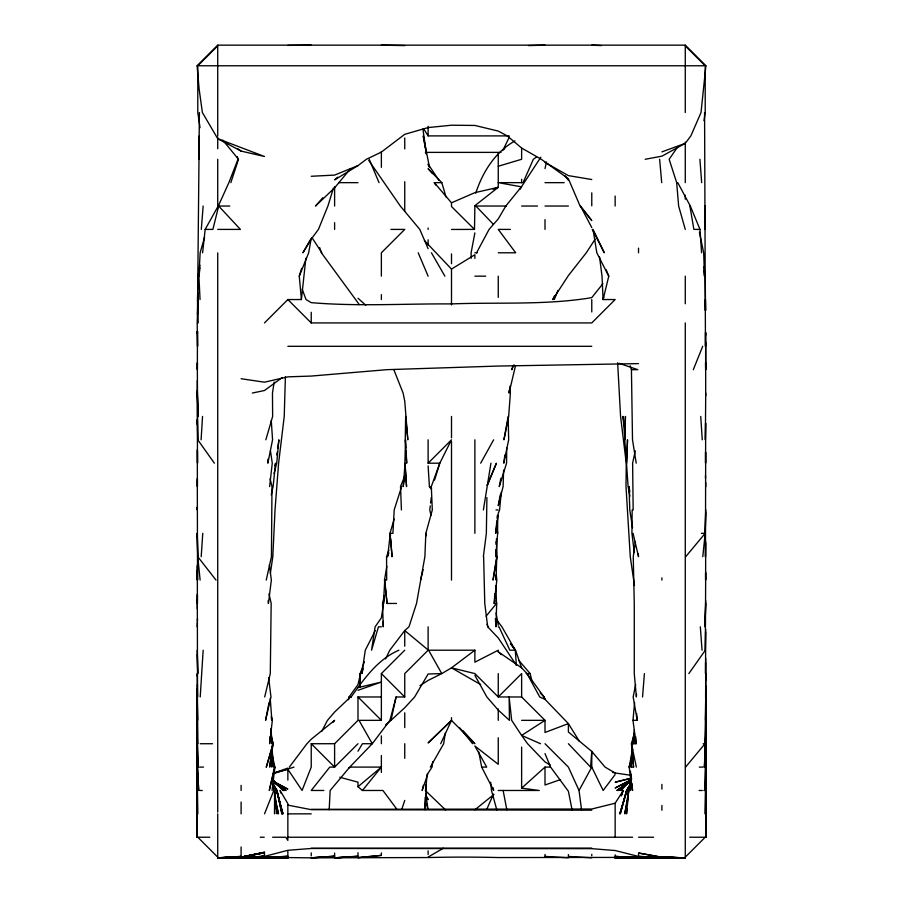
<?xml version="1.0" encoding="UTF-8"?>
<svg xmlns="http://www.w3.org/2000/svg" width="903" height="903" viewBox="0 0 903 903"><rect width="100%" height="100%" fill="white"/><g stroke="black" fill="none" stroke-linecap="round" stroke-linejoin="round"><path stroke-width="1.35" d="M197.305 380.682L197.294 424.681M197.317 676.336L197.283 673.593L197.102 837.228L209.789 837.228M197.407 684.587L197.543 696.969L197.305 593.824M705.48 332.552L705.457 346.3L704.577 112.525M705.525 542.951L705.457 556.699L705.672 452.189M197.305 362.803L197.757 439.806L214.383 463.194M197.452 314.673L199.213 135.901L199.157 141.399M197.418 333.929L197.418 331.175L197.362 369.677L197.452 362.803M197.294 580.076L197.305 570.448M705.548 310.542L705.187 276.171L703.922 266.543M705.694 395.807L705.661 362.803M705.559 662.588L705.536 673.593L705.694 629.583M689.757 837.228L705.898 837.228L705.728 673.593L705.694 680.467M197.317 690.084L197.305 743.722L197.305 701.089L197.96 743.722M705.661 691.461L705.638 696.969L705.694 658.456M197.339 811.108L197.102 813.851L197.249 720.346M197.283 834.485L197.102 837.228L197.215 813.851M688.842 673.593L705.322 650.205L705.694 571.825M197.452 595.201L197.396 603.452L197.305 564.951M197.283 767.098L197.102 813.851L197.305 797.349M197.317 419.184L197.52 463.194L197.486 450.811M197.441 479.696L197.385 486.57L197.305 449.434M197.305 599.332L197.305 608.961M197.339 833.108L197.102 837.228L197.305 815.228M506.707 448.057L506.572 463.194L499.246 486.57L500.86 478.319M197.193 790.475L197.305 749.219M632.168 509.947L631.919 533.323L634.324 552.568M705.536 423.304L705.356 439.806L705.728 393.053M199.394 112.525L198.942 159.278L199.1 145.53M497.779 515.444L497.53 533.323L497.124 529.192M705.322 650.205L705.582 632.337M705.559 813.851L705.694 776.727M197.351 767.098L197.317 729.974M197.305 776.727L197.102 837.228L197.317 823.48M197.294 778.104L197.317 813.851M197.407 771.218L197.452 768.476M451.5 229.452L474.504 229.407L474.876 206.031M383.324 621.332L383.233 626.829L382.533 603.452L384.373 595.664M625.327 423.304L625.034 439.806L622.98 416.43L624.436 426.058M625.373 420.561L625.44 416.43L624.684 439.806L626.671 463.194L627.517 439.806L626.501 463.194L628.104 486.57L629.933 496.187M274.997 790.475L274.568 813.851L274.546 791.852M495.882 549.825L495.747 556.699L497.666 533.323L497.09 527.826M495.984 544.328L496.04 541.574M705.457 767.098L705.774 720.346L705.898 837.228L705.672 834.485M197.294 478.319L197.543 580.076L197.464 566.328M197.396 621.332L197.464 618.578M197.305 804.223L197.102 813.851L197.294 811.108M197.204 696.969L197.305 692.838M197.305 831.731L197.102 837.228L197.317 827.6M702.794 556.699L705.187 533.323L705.638 512.69M197.294 782.224L197.836 813.851M705.345 790.475L705.74 743.722M197.193 626.829L197.305 622.709M685.704 556.699L705.187 533.323L705.796 509.947M272.469 743.722L271.826 767.098L271.577 750.596M197.78 767.098L197.305 736.848M197.102 837.228L197.305 830.354M269.862 736.848L269.658 743.722L272.345 720.346L271.329 716.451M359.8 687.341L360.184 673.593L364.361 661.899M197.283 393.053L198.096 416.43L197.317 390.31M197.497 790.475L197.317 760.224M197.317 783.601L197.102 790.475L197.339 787.721M503.603 470.068L503.106 486.57L498.253 505.635L500.285 494.742M197.317 806.977L197.102 813.851L197.294 809.731M705.74 603.452L704.972 626.829L705.694 600.709M424.85 806.977L425.178 797.349M197.294 784.978L197.102 790.475L197.328 784.978M685.58 767.098L705.006 743.722L705.751 696.969M285.404 376.551L284.231 416.43L278.609 463.194L275.02 509.947L272.819 556.699L270.381 573.202M704.995 767.098L705.694 727.22M705.006 813.851L705.706 778.104M268.033 459.063L267.864 463.194L272.559 439.806L271.272 420.561M434.557 480.069L439.784 463.194L428.124 463.194L451.5 439.806L439.784 463.194L431.307 486.57L432.311 509.947L425.855 533.323L424.884 556.699L416.531 603.452L408.991 626.829L404.747 630.542L389.791 650.205L385.581 658.908M360.004 685.964L360.184 673.593L362.035 671.46M632.789 754.716L633.545 767.098L631.107 767.098L632.055 745.099M197.305 786.355L197.102 790.475L197.339 786.355M200.218 696.969L203.164 650.205M329.177 809.731L330.159 790.475L349.754 767.098L372.273 743.722L389.972 720.346L396.09 696.969L404.747 696.969L404.747 673.593L428.124 650.205M634.335 729.974L633.646 743.722L634.369 738.225M200.037 299.548L198.931 276.171L200.139 252.795L204.575 237.207M198.333 767.098L197.283 740.968M197.102 743.722L197.328 739.591M198.028 790.475L197.272 764.344M197.147 767.098L198.694 790.475L197.339 762.967M201.098 439.806L202.543 416.43M495.871 585.573L496.503 603.452L494.212 603.452L494.81 593.824M636.547 694.215L636.367 696.969L634.267 673.593L634.267 603.452L633.251 556.699L635.43 541.574M201.2 556.699L202.769 533.323M424.929 809.731L426.363 790.475L425.832 784.978M615.146 774.537L603.159 790.475L591.77 767.098L590.585 767.098L591.77 751.409L568.393 731.994L568.393 723.619L545.006 699.351L539.723 696.969L527.013 673.593L521.629 667.848L498.253 651.819L498.253 650.205L474.876 662.192L474.876 650.205L428.586 650.205L441.77 673.593L451.5 667.848L474.876 650.205M201.301 229.407L203.152 206.031M642.541 696.969L644.415 673.593M217.725 138.678L264.477 156.49L241.101 151.094L217.725 138.678L202.385 112.525L199.145 89.149L197.102 65.772L217.725 45.15L685.275 45.15L705.898 65.772L701.021 112.525L690.863 135.901L685.275 143.329L661.899 156.174L645.148 159.278M630.734 787.721L630.486 790.475L630.486 771.218M425.629 790.475L427.13 773.973M496.831 520.941L495.691 533.323L498.253 513.378L499.573 509.947L501.289 492.067M497.09 518.198L497.35 515.444M634.617 702.466L632.969 720.346L636.096 743.722L632.179 743.722L634.312 732.717M627.088 808.354L626.547 813.851L628.206 790.475L630.96 782.687M627.359 805.6L628.025 798.726M628.567 793.229L628.838 790.475L624.741 813.851L628.059 797.349M631.107 767.098L631.66 761.601M272.096 790.475L274.884 767.098L272.153 754.716M198.265 292.674L197.17 322.924L197.565 346.3L197.52 331.175M305.857 258.292L301.41 299.548L287.854 299.548L264.477 322.924M202.599 252.795L205.162 229.407L217.725 206.855M269.613 486.57L272.266 463.194L270.448 450.811M494.212 603.452L496.842 580.076L496.21 574.579M271.814 749.219L269.692 767.098L273.078 743.722L271.34 738.53L273.112 743.722L266.306 767.098L273.112 743.722L270.584 732.717M430.268 505.815L429.783 509.947L431.036 515.444M430.596 503.073L431.25 497.564M432.729 761.601L432.04 767.098L428.124 773.137L422.152 790.475L423.394 785.283M483.365 556.699L486.356 533.323L486.909 497.564M504.845 454.943L503.795 463.194L508.671 439.806L508.152 416.43L503.942 439.806L508.671 416.43L510.376 393.053L509.969 386.179M198.931 276.171L200.037 267.92M515.557 365.557L509.044 393.053L509.044 390.31M276.769 454.943L277.165 452.189M277.74 448.057L278.903 439.806L276.724 463.194L274.038 473.578M703.99 120.776L705.209 112.525L705.209 67.149M490.939 463.194L483.387 509.947M630.712 779.47L629.052 790.475L630.621 783.985M274.173 382.059L272.469 393.053L272.638 416.43L265.843 439.806M383.414 604.762L381.371 617.821L375.117 626.829L371.562 650.205L378.447 626.829L381.371 626.829M445.393 732.717L443.666 743.722L430.347 767.098M199.969 265.166L198.118 276.171L197.543 299.548L198.22 322.924M396.507 603.452L387.071 603.452L384.497 580.076L386.834 566.328M311.23 238.211L308.679 252.795L299.265 276.171L301.41 299.548M631.953 783.601L632.574 790.475L629.177 767.098L632.518 749.219M229.791 206.031L218.661 206.031L212.905 229.407L205.162 229.407M348.558 699.712L349.066 696.969L357.994 684.609L360.545 673.593M474.876 232.918L471.106 252.795L471.185 258.292M269.049 702.466L265.572 720.346L270.968 696.969L268.642 677.713M384.294 599.332L383.482 603.452L384.746 580.076L387.071 603.452M635.644 684.587L633.161 696.969L637.236 720.346L633.048 720.346M274.975 465.937L275.539 463.194L273.101 486.57L271.261 494.821M635.294 450.811L632.619 463.194L633.161 509.947M396.09 696.969L390.965 720.346L385.637 724.94M266.25 580.076L271.431 556.699L271.984 486.57L270.11 478.771M545.006 168.613L546.496 161.942M274.546 767.098L269.297 790.475L274.884 767.098M264.692 696.969L270.29 673.593L271.171 603.452L268.992 593.824M420.595 580.076L423.123 569.691M606.071 269.67L608.769 276.171L603.091 299.548L615.146 299.548L591.77 322.924L311.23 322.924L287.854 299.548M603.735 296.952L603.091 299.548L602.019 276.171L599.558 256.915M632.179 743.722L634.482 734.624M512.87 365.783L511.809 369.677L513.999 364.812M630.768 781.388L628.262 790.475L630.542 783.985M633.545 767.098L631.457 743.722L634.391 733.326M363.333 668.389L361.843 673.593L365.286 650.205L375.343 630.52M390.706 538.82L392.06 556.699L390.006 533.323L394.193 519.033M629.368 767.098L630.554 763.204M626.919 790.475L619.785 813.851L626.795 790.475L630.904 783.443M299.265 276.171L301.658 268.372M333.433 188.084L327.913 206.031L318.443 229.407L311.23 239.126L302.911 252.795L310.542 239.43M388.064 555.401L388.866 552.805M629.177 767.098L630.791 761.906M401.225 487.868L394.193 509.947L392.918 533.323L390.006 533.323M621.298 795.667L622.946 790.475L621.117 795.622M230.841 182.654L238.516 159.278L222.793 140.157M401.914 808.964L404.747 800.419M475.768 193.163C482.586 172.078 495.171 151.986 514.958 140.913M384.497 580.076L386.676 580.076L386.574 556.699L388.877 550.209M621.388 795.622L623.318 790.475L615.146 803.23L615.146 837.228M237.308 156.682L238.008 159.278L228.877 182.654L218.312 206.031M264.523 813.851L273.79 790.475L273.157 775.35M554.284 299.548L557.907 290.45M401.429 509.947L400.526 486.57L404.747 476.073L403.212 486.57L405.075 463.194L406.553 486.57L404.905 463.194L405.492 439.806L405.921 448.057M693.312 369.677L702.703 346.3M487.417 485.272L496.413 463.194L487.101 485.272M486.943 808.93L493.444 794.166M440.698 743.722L451.5 720.346L428.124 742.943L451.5 720.459L451.5 717.659M554.498 295.857L552.783 299.548L568.393 275.562L586.284 252.795L595.167 239.114M502.734 150.666L509.303 137.132M321.694 731.419L327.484 720.346L334.607 712.049L350.488 696.969M476.57 252.795L489.076 229.407L498.253 218.91L505.815 206.031L521.629 186.537L540.829 157.212M581.532 809.731L579.037 790.475L591.77 767.098L591.77 751.409L605.055 767.098L615.146 772.979L630.271 775.203M503.964 149.435L505.308 146.975M480.667 463.194L493.636 439.806M630.678 784.572L627.416 790.475L630.023 785.791M357.994 751.206L362.442 743.722L372.273 743.722L359.01 720.346L381.371 720.346L381.371 673.593L404.747 650.205M630.418 784.493L626.738 790.475L620.271 813.851L626.479 790.475L630.723 783.714M520.173 189.111L521.629 186.853L498.253 182.654L523.074 182.654L533.346 159.278L536.529 157.02M677.6 147.031L669.146 159.278L676.674 182.654L678.638 206.031L685.275 229.407M351.132 696.969C364.214 678.751 377.578 659.45 398.889 650.205M289.366 767.098L306.93 743.722L311.23 739.241L334.607 720.346L332.857 722.468M350.353 168.838L334.607 187.835L315.519 206.031L322.789 197.734M602.911 283.677L591.77 297.629C545.581 305.361 498.185 302.076 451.5 303.916C404.758 303.611 357.87 306.591 311.23 302.652L306.038 299.548L302.189 289.152M339.81 777.246L357.994 782.167L357.994 786.727L362.43 790.475L381.371 767.098L351.256 767.098L348.693 767.866M486.085 616.207L496.503 603.452M630.971 779.797L620.598 790.475L630.971 779.808L617.9 790.475L627.675 782.901M197.791 65.772L217.725 45.839M323.838 790.475L311.23 790.475L329.764 767.098L334.607 767.098L334.607 743.722L357.994 720.346M357.994 743.722L334.607 767.098L311.23 743.722L334.607 743.722M685.275 857.161L705.209 837.228M630.565 779.808L619.627 790.475L630.565 780M630.26 780L618.905 790.475L630.26 780.316M498.253 790.475L539.283 790.475L521.629 788.15L545.006 767.098L549.904 767.098M337.666 177.191L334.607 179.878L357.994 165.61L366.381 159.278L381.371 152.076L404.747 134.31L428.124 127.571L451.5 125.212L474.876 125.449L498.253 131.082L507.272 135.901L521.629 148.047L541.292 159.278L568.393 178.771L580.087 206.031L591.77 220.592L580.482 206.031L591.77 227.601M631.084 779.402L618.341 790.475L631.084 779.853M357.994 786.727L381.371 767.098M474.876 809.799L494.009 794.347M474.876 205.692L498.253 187.316L498.253 153.431M628.578 782.066L617.539 790.475L623.059 786.468M282.289 377.51L264.477 390.502L252.332 393.053M625.271 784.865L628.578 782.461M629.402 781.659L616.873 790.475L629.402 781.998M419.94 685.637L428.124 680.422L441.77 673.593L428.124 673.999L414.635 696.969L404.747 707.738L390.965 720.346L389.972 720.346M451.5 304.966L451.5 269.094L474.876 254.736L474.876 258.36M428.124 857.071L443.317 848.233M631.141 779.673L615.146 788.003L631.141 780.011M474.504 229.407L451.5 206.527L451.5 202.814L474.876 192.655L498.253 187.316L493.061 189.201M357.994 165.61L334.607 175.092L311.23 176.277M661.899 151.896L685.275 143.329M273.575 773.6L293.983 767.098M357.994 690.31L381.371 682.047L357.994 687.635M273.575 773.137L287.854 768.092M560.594 779.549L545.006 785L545.006 767.098M498.253 166.265L521.629 159.278L521.629 148.194M273.575 773.024L287.854 769.288L302.076 790.475L311.23 767.098L311.23 743.722M630.723 778.284L615.146 782.19L630.723 778.42M615.146 803.23L591.77 809.02L311.23 809.325M265.854 857.41L287.854 857.85L217.725 857.85L241.101 856.428L217.725 857.85L241.101 857.263L264.477 852.556L241.101 857.184L217.725 857.85L217.725 813.851M241.101 857.263L264.477 852.759L241.101 857.218L217.725 857.85L241.101 856.8M357.994 857.647L381.371 855.378L381.371 852.895M357.994 857.613L381.371 855.378M241.101 857.037L217.725 857.85L287.854 857.85L217.725 857.771L264.477 857.85L287.854 856.134M357.994 856.529L334.607 857.85L357.994 856.168M623.397 857.41L498.253 857.545A1426.672 1426.672 0 0 0 428.124 857.545L311.23 857.85L334.607 856.191L311.23 857.85L274.106 857.41M264.477 857.003L241.101 857.85L264.477 856.236L241.101 857.839L264.477 857.308M264.477 856.676L241.101 857.85L264.477 856.304M241.101 857.41L217.725 857.85L264.477 857.85L287.854 856.371L287.854 851.382M334.607 857.85L357.994 856.349L357.994 852.703M241.101 857.85L264.477 856.405L287.854 850.299L311.23 848.47L591.77 848.662L615.146 850.524L638.523 856.439L661.899 857.85L685.275 857.85L685.275 322.924M311.23 857.85L334.607 856.529M241.101 857.771L217.725 857.85L264.477 857.85L287.854 856.631M648.151 857.41L615.146 857.85L626.14 857.399M656.402 857.037L659.145 856.913M243.855 857.41L264.477 857.85L287.854 856.913M650.894 857.41L615.146 857.85L628.894 857.421M656.402 857.207L659.145 857.105M528.503 45.59L545.006 45.15M249.352 857.399L287.854 857.207M659.145 857.297L615.146 857.76M638.523 363.616L498.253 366.054L386.789 369.677L311.23 376.066L287.854 376.856L264.477 382.195L241.101 378.729M661.899 856.981L685.275 857.85L615.146 857.85L635.768 857.399M253.472 857.41L287.854 857.432M615.146 857.432L685.275 857.816L615.146 857.613M615.146 857.85L661.899 857.85L638.523 856.27M591.77 848.109L311.23 848.312M287.854 45.387L311.23 45.15M217.725 857.85L241.101 857.59M254.849 857.376L287.854 857.613M615.146 856.913L638.523 857.85L685.275 857.85L661.899 857.308L638.523 853.019L661.899 857.218L685.275 857.85L615.146 857.195M256.226 857.365L287.854 857.771M197.102 65.772L705.898 65.772M423.733 128.892L428.124 135.901L509.258 135.901M425.369 152.381L501.007 152.381M338.738 182.654L357.994 182.654M435.731 184.991L434.298 182.654L441.815 182.654L446.003 196.944M545.006 182.654L564.172 182.654M506.459 206.031L475.881 206.031L493.388 224.328M521.629 206.031L537.511 206.031M545.006 206.031L568.393 206.031M217.725 229.407L240.412 229.407L218.661 206.031M390.897 229.407L404.747 229.407L381.371 252.795L381.371 276.171M510.376 229.407L498.253 229.407L515.692 252.795L498.253 252.795M701.575 252.795L699.994 229.407L693.888 229.407L689.903 206.031M474.876 252.795L477.19 252.795M474.876 276.171L485.701 276.171M287.854 346.3L591.77 346.3M630.136 365.783L631.434 369.677L637.8 369.677L619.142 363.322M400.526 486.57L401.643 486.57M496.007 509.947L498.016 509.947M701.417 533.323L705.187 533.323M386.574 556.699L387.669 556.699L390.288 533.323L390.502 536.077M382.533 603.452L383.617 603.452M498.253 626.829L498.987 626.829L509.845 650.205L515.545 650.205L521.629 667.915M526.223 673.593L530.163 673.593L532.025 681.381M349.066 696.969L351.391 696.969M357.994 719.443L357.994 696.969L381.371 696.969M579.399 741.352L568.393 723.619L545.006 732.468L545.006 720.346L521.629 696.969L498.253 696.969L474.876 673.593L451.5 667.848L480.723 684.587M521.629 720.346L545.006 720.346L521.629 735.426L511.674 720.346L509.123 696.969L509.45 720.346L498.253 710.074L486.875 696.969L474.876 675.376M200.297 743.722L212.532 743.722M472.641 743.722L459.65 727.784M703.2 743.722L705.006 743.722M199.54 767.098L203.502 767.098M478.771 751.973L481.683 767.098L486.717 767.098L474.876 746.002L498.253 764.31L498.253 737.74M699.328 767.098L703.132 767.098M199.834 790.475L202.261 790.475M273.79 790.475L274.726 790.475M362.43 790.475L382.917 790.475L396.981 809.404M699.114 790.475L702.252 790.475M703.9 790.475L704.78 790.475L705.694 758.847M287.854 813.851L311.23 813.851M260.245 837.228L264.218 837.228M272.638 837.228L285.777 837.228L287.854 840.4L287.854 803.614L280.065 790.475L280.867 793.071M287.854 837.228L632.619 837.228M638.523 837.228L653.603 837.228M257.603 857.376L287.854 857.85M661.899 857.545L685.275 857.85L661.899 857.218M381.371 45.15L404.747 45.59M591.77 810.183L311.23 809.675L287.854 805.115M661.899 857.376L685.275 857.85L661.899 857.263M638.523 857.319L661.899 857.85L638.523 856.71M638.523 857.026L661.899 857.85L638.523 857.839L615.146 856.631M591.77 45.15L601.387 45.59M568.393 856.428L591.77 857.85M545.006 856.416L568.393 857.816M258.98 857.444L264.477 857.816M591.77 179.528L568.393 175.622L545.006 162.371M612.55 772.325L615.146 772.979M540.525 743.722L521.629 735.426L527.578 743.722L545.006 761.906L550.299 765.146M274.32 782.088L287.854 789.132L273.09 781.208M276.973 784.628L286.048 790.475L273.564 782.054M237.658 148.69L241.101 151.094M278.169 785.633L285.009 790.475L276.363 783.973M274.546 782.754L284.614 790.475L272.954 780.948M425.302 790.475L445.63 810.002M428.124 465.903L429.399 486.57L431.611 488.286M272.909 780.948L284.513 790.475L273.406 780.519M357.994 298.227L365.771 305.237M498.253 651.819L501.3 654.652M272.661 779.989L283.914 790.475L273.225 780.294M518.774 660.353L530.163 673.593M451.5 720.459L474.876 743.722L462.867 730.504M685.275 45.839L705.209 65.772M545.006 743.722L568.393 767.098L579.037 790.475M381.371 673.593L404.747 696.969M357.994 696.969L381.371 720.346M197.791 837.228L217.725 857.161M441.815 182.654L428.124 168.624L432.526 173.636M540.152 692.894L544.046 696.969L545.006 699.351L544.046 696.969L527.013 673.593M568.393 743.722L590.585 767.098M451.5 269.094L424.41 240.503M434.298 182.654L451.5 202.814M215.998 580.076L197.757 556.699L197.193 533.323L197.305 537.443M510.613 643.692L515.545 650.205M565.075 175.792L568.393 180.194M274.275 787.224L276.736 790.475L283.011 813.851L276.747 791.773M510.432 643.692L515.297 650.205L516.381 665.342M274.275 787.077L276.736 790.475L282.492 813.851L276.939 790.475L273.485 784.481M429.399 486.57L430.957 488.794M274.004 787.077L276.386 790.475M368.774 160.441L400.311 206.031L419.793 229.407L428.124 248.72M496.785 620.045L501.933 626.829L515.297 650.205M438.914 180.329L428.124 164.064L428.857 166.728M311.998 237.681L321.863 252.795M516.539 665.409L498.253 637.97L487.699 626.829L484.776 603.452L483.624 556.699M426.069 796.209L428.124 799.64L425.787 795.058M273.485 784.684L276.939 790.475L281.894 813.851L276.939 790.475M431.453 252.795L444.874 276.171M359.349 304.65L321.366 252.795L319.651 247.591M592.3 229.407L604.299 252.795L593.023 229.407L596.815 252.795L608.769 276.171M481.683 767.098L493.648 790.475L493.128 787.721M677.769 182.654L690.31 206.031L699.994 229.407M418.213 252.795L428.124 276.171M369.225 159.278L379.034 182.654M545.006 753.61L550.604 767.098L568.393 791.265L572.073 809.867M393.843 369.677L403.099 393.053L404.747 401.101L407.817 439.806L405.65 416.43L405.244 439.806L406.711 463.194L406.068 450.811M487.044 624.233L487.992 626.829M496.819 809.957L491.492 790.475L490.69 782.224M429.422 167.01L423.259 135.901L425.313 148.284M271.25 717.75L271.871 720.346L270.223 698.335M496.074 600.856L496.695 603.452L495.928 626.829L495.386 618.578M274.817 798.263L278.485 813.851L274.997 797.349M426.566 803.805L427.808 809.133M633.071 533.323L638.511 556.699L638.286 553.945M699.385 232.161L703.674 252.795L704.475 276.171L703.922 270.663M631.457 743.722L636.344 767.098M503.118 790.475L506.82 809.731M271.351 739.591L272.119 743.722L270.956 728.597M496.086 613.002L498.253 625.271M273.067 762.967L273.79 767.098L272.164 750.596M634.47 585.573L630.26 556.699L626.016 486.57L626.264 463.194L620.575 416.43L617.641 362.803M425.764 151.027L426.227 153.781M636.22 463.194L632.506 439.806L631.434 369.677M632.574 527.826L629.775 509.947L629.064 486.57L629.876 492.067M275.031 800.103L275.46 802.857M275.889 805.6L277.165 813.851L274.704 791.852M200.026 127.65L197.791 112.525L197.791 67.149M426.363 153.781L422.931 129.027M425.776 793.139L427.943 809.133M269.387 564.951L271.351 580.076L268.428 603.452L268.123 600.709M200.116 580.076L197.757 556.699L197.385 537.443M636.615 713.472L637.236 720.346M631.095 773.973L631.592 779.47M659.641 159.278L661.707 182.654M705.672 811.108L705.898 813.851L705.683 780.847M495.736 575.956L496.074 580.076L496.74 556.699L493.027 580.076L497.09 556.699L496.402 538.82M699.904 159.278L701.676 182.654M705.672 787.721L705.898 813.851L705.706 762.967M705.672 784.978L705.898 790.475L705.672 783.601M700.322 626.829L702.049 650.205M705.694 822.102L705.898 837.228L705.785 813.851L705.898 837.228L705.672 833.108M700.728 416.43L702.263 439.806M705.717 787.721L705.898 790.475L705.694 786.355M632.19 745.099L632.529 750.596M705.661 786.355L705.898 790.475M635.723 736.848L636.096 743.722M705.694 809.731L705.898 813.851L705.683 793.229M705.694 833.108L705.898 837.228L705.683 826.234M705.717 739.591L704.408 767.098L705.706 735.471M705.672 831.731L705.898 837.228L705.683 828.977M705.694 808.354L705.898 813.851L705.694 801.48M705.706 831.731L705.898 837.228M705.694 482.439L705.796 486.57M705.694 805.6L705.898 813.851M197.193 650.205L197.746 673.593L197.362 654.336M705.457 475.565L705.514 478.319M425.855 533.323L425.911 536.077M197.407 420.561L197.757 439.806M705.536 362.803L705.638 369.677L705.661 332.552L705.661 335.295M705.683 541.574L705.615 580.076L705.548 573.202M705.694 423.304L705.559 463.194L705.503 452.189M705.694 342.181L705.762 369.677M685.275 45.15L685.275 112.525M685.275 142.155L685.275 182.654M685.275 195.183L685.275 199.247M685.275 276.171L685.275 303.769M661.899 577.875L661.899 580.076M661.899 784.391L661.899 789.12M661.899 805.51L661.899 810.262M638.523 248.156L638.523 252.795M638.523 853.753L638.523 855.401M615.146 196.03L615.146 206.031M615.146 854.859L615.146 855.672M591.77 192.847L591.77 205.816M591.77 299.548L591.77 311.941M591.77 854.317L591.77 855.784M568.393 854.565L568.393 856.055M545.006 219.621L545.006 229.407M545.006 854.43L545.006 856.01M521.629 179.325L521.629 182.654M521.629 696.969L521.629 673.593L498.253 696.969L498.253 673.593M521.629 747.063L521.629 788.15M498.253 276.171L498.253 297.403M498.253 708.979L498.253 720.346M474.876 439.806L474.876 533.323M451.5 253.89L451.5 263.676M451.5 416.43L451.5 437.82M451.5 441.691L451.5 580.076M428.124 126.318L428.124 135.901M428.124 228.007L428.124 229.407M428.124 239.814L428.124 245.006M428.124 439.806L428.124 463.194M428.124 626.829L428.124 649.968L404.747 630.542L404.747 646.209M428.124 850.818L428.124 854.498M404.747 138.001L404.747 148.882M404.747 181.706L404.747 210.963M404.747 712.806L404.747 727.592M404.747 743.722L404.747 758.328M381.371 151.591L381.371 167.348M381.371 294.638L381.371 299.548M381.371 735.889L381.371 743.722M381.371 755.518L381.371 772.426M334.607 186.786L334.607 206.031M334.607 222.657L334.607 229.407M334.607 853.019L334.607 855.92M311.23 312.314L311.23 322.924M311.23 852.883L311.23 855.852M287.854 769.288L287.854 780.113M264.477 853.03L264.477 855.288M241.101 785.35L241.101 790.475M241.101 802.033L241.101 813.851M241.101 846.969L241.101 855.446M217.725 45.15L217.725 135.901M217.725 137.188L217.725 148.735M217.725 159.278L217.725 207.859M217.725 252.874L217.725 812.124M705.22 206.031L705.153 229.407L705.119 206.031M197.305 507.193L197.294 509.947L197.283 507.193M705.875 720.346L705.627 743.722L705.706 707.963L705.875 720.346M705.875 696.969L705.57 720.346L705.706 685.964L705.875 696.969M197.305 688.718L197.531 720.346L197.294 688.718M264.477 852.24L241.101 857.184L264.477 852.24M646.774 857.399L638.523 857.85L615.146 856.383L638.523 857.85L646.774 857.399M659.145 856.721L656.402 856.879L659.145 856.721M283.282 790.475L273.383 780.723L283.282 790.475M705.503 310.542L705.424 299.548L705.469 310.542"/></g></svg>
